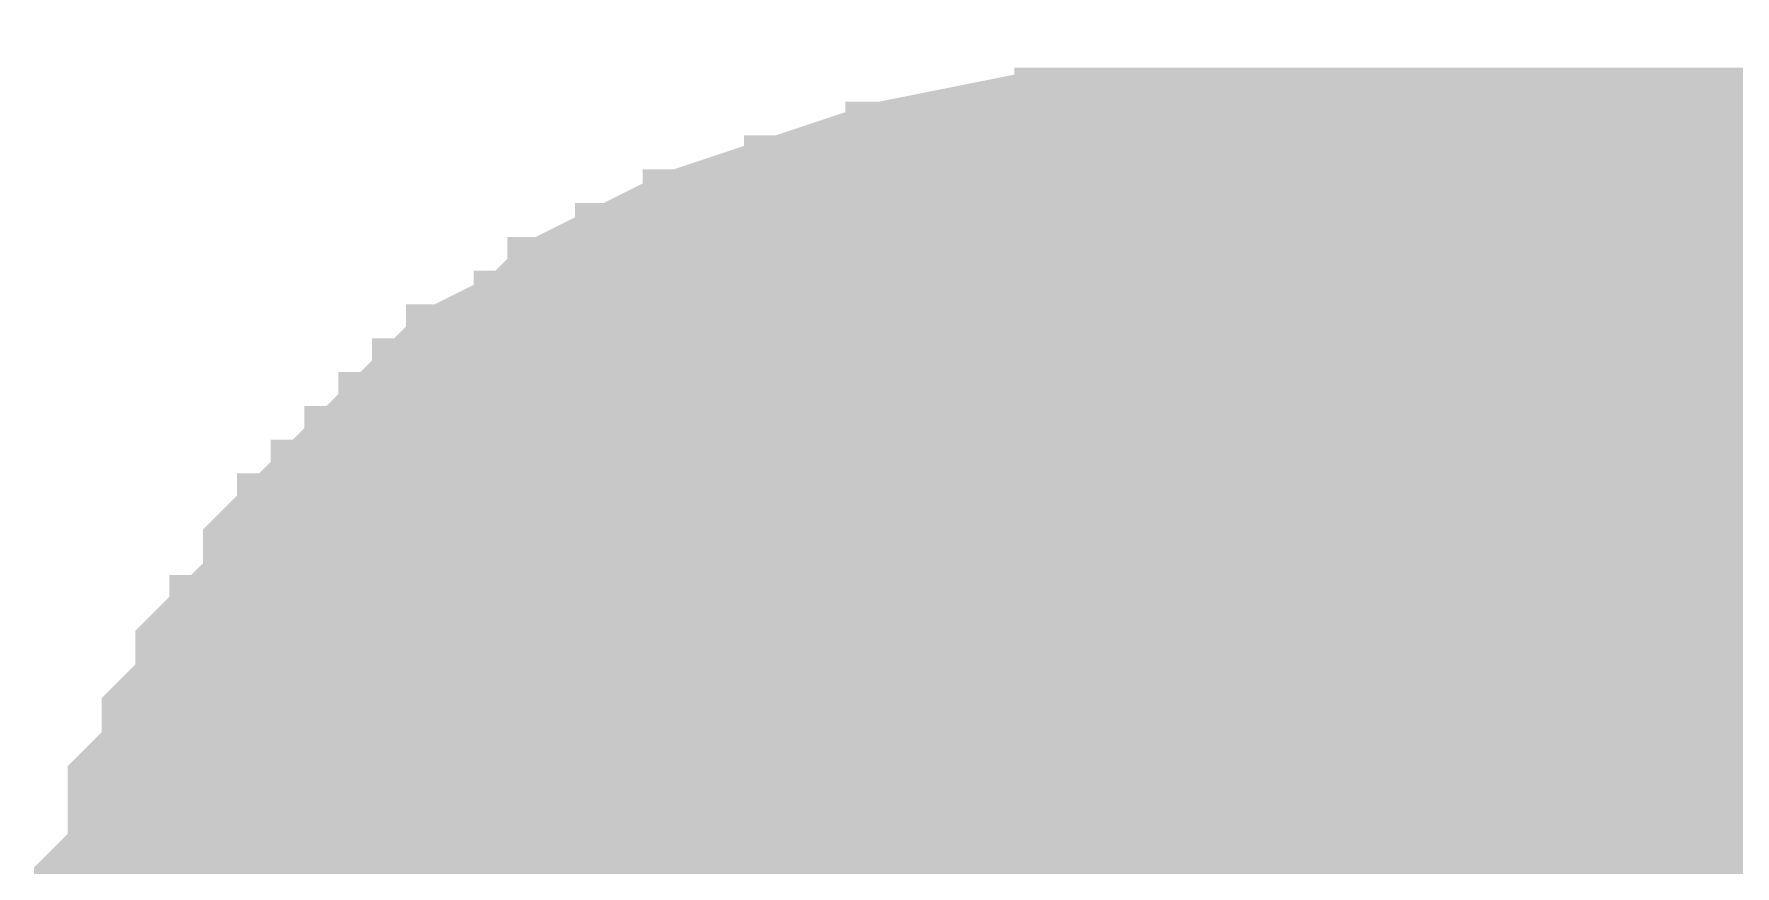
# Model space of a CAD drawing. Extents: x -0.1 to 65.1, y -1.2 to 30.1.
# Drawn here: x 25.765 to 26.34, y 6.02 to 6.301 of the extents above; entities that cross this region are included whole.
import ezdxf

# ---------------------------------------------------------------- set-up
doc = ezdxf.new("R2010")
doc.units = 0
doc.header["$MEASUREMENT"] = 0
doc.layers.get('0').update_dxf_attribs({"linetype": 'CONTINUOUS'})
doc.layers.add('2D_LINE_126', color=7, linetype='CONTINUOUS')

# ---------------------------------------------------------------- blocks, each defined once
blk = doc.blocks.new('SMOOTH_0$0254')
at = {"const_width": 0.0127}
blk.add_lwpolyline([(-0.00635, 0, 1), (0.00635, 0, 1)], format="xyb", close=True, dxfattribs=at)
blk = doc.blocks.new('DRAWING_63')
at = {"layer": '2D_LINE_126', "const_width": 0.0254}
for points in [[(-3.98907, -1.45161), (-4.0005, -1.45161), (-4.01193, -1.45161), (-4.02336, -1.45161), (-4.03479, -1.45161), (-4.04622, -1.45161), (-4.05765, -1.45161), (-4.06908, -1.45161), (-4.08051, -1.45161), (-4.09194, -1.45161), (-4.10337, -1.45161), (-4.1148, -1.45161), (-4.12623, -1.45161), (-4.13766, -1.45161), (-4.14909, -1.45161), (-4.16052, -1.45161), (-4.17195, -1.45161), (-4.18338, -1.45161), (-4.19481, -1.45161), (-4.20624, -1.45161), (-4.21767, -1.45161), (-4.2291, -1.45161), (-4.24053, -1.45161), (-4.24053, -1.46304), (-4.25196, -1.46304), (-4.26339, -1.46304), (-4.27482, -1.46304), (-4.28625, -1.46304), (-4.29768, -1.46304), (-4.29768, -1.47447), (-4.30911, -1.47447), (-4.32054, -1.47447), (-4.33197, -1.47447), (-4.33197, -1.4859), (-4.3434, -1.4859), (-4.35483, -1.4859), (-4.36626, -1.4859), (-4.36626, -1.49733)], [(-3.26898, -1.22301), (-4.24053, -1.22301), (-4.29768, -1.23444), (-4.33197, -1.24587), (-4.36626, -1.2573), (-4.38912, -1.26873), (-4.41198, -1.28016), (-4.42341, -1.29159), (-4.44627, -1.30302), (-4.4577, -1.31445), (-4.46913, -1.32588), (-4.48056, -1.33731), (-4.49199, -1.34874), (-4.50342, -1.36017), (-4.51485, -1.3716), (-4.51485, -1.38303), (-4.52628, -1.39446), (-4.53771, -1.40589), (-4.53771, -1.41732), (-4.53771, -1.42875), (-4.53771, -1.44018), (-4.53771, -1.45161), (-4.53771, -1.46304), (-4.53771, -1.47447), (-4.53771, -1.4859), (-4.53771, -1.49733)], [(-4.0005, -1.49733), (-4.0005, -1.4859), (-4.0005, -1.47447), (-4.0005, -1.46304), (-4.0005, -1.45161), (-4.0005, -1.44018), (-4.0005, -1.42875), (-4.0005, -1.41732), (-4.0005, -1.40589), (-4.0005, -1.39446), (-4.0005, -1.38303), (-4.0005, -1.3716), (-4.0005, -1.36017), (-4.0005, -1.34874), (-4.0005, -1.33731), (-4.0005, -1.32588), (-4.0005, -1.31445), (-4.0005, -1.30302), (-4.0005, -1.29159), (-4.0005, -1.28016), (-4.0005, -1.26873), (-4.0005, -1.2573), (-4.0005, -1.24587), (-4.0005, -1.23444), (-4.0005, -1.22301), (-4.0005, -1.21158)], [(-4.01193, -1.49733), (-4.01193, -1.4859), (-4.01193, -1.47447), (-4.01193, -1.46304), (-4.01193, -1.45161), (-4.01193, -1.44018), (-4.01193, -1.42875), (-4.01193, -1.41732), (-4.01193, -1.40589), (-4.01193, -1.39446), (-4.01193, -1.38303), (-4.01193, -1.3716), (-4.01193, -1.36017), (-4.01193, -1.34874), (-4.01193, -1.33731), (-4.01193, -1.32588), (-4.01193, -1.31445), (-4.01193, -1.30302), (-4.01193, -1.29159), (-4.01193, -1.28016), (-4.01193, -1.26873), (-4.01193, -1.2573), (-4.01193, -1.24587), (-4.01193, -1.23444), (-4.01193, -1.22301), (-4.01193, -1.21158)], [(-4.02336, -1.49733), (-4.02336, -1.4859), (-4.02336, -1.47447), (-4.02336, -1.46304), (-4.02336, -1.45161), (-4.02336, -1.44018), (-4.02336, -1.42875), (-4.02336, -1.41732), (-4.02336, -1.40589), (-4.02336, -1.39446), (-4.02336, -1.38303), (-4.02336, -1.3716), (-4.02336, -1.36017), (-4.02336, -1.34874), (-4.02336, -1.33731), (-4.02336, -1.32588), (-4.02336, -1.31445), (-4.02336, -1.30302), (-4.02336, -1.29159), (-4.02336, -1.28016), (-4.02336, -1.26873), (-4.02336, -1.2573), (-4.02336, -1.24587), (-4.02336, -1.23444), (-4.02336, -1.22301), (-4.02336, -1.21158)], [(-4.2291, -1.49733), (-4.2291, -1.4859), (-4.2291, -1.47447), (-4.2291, -1.46304), (-4.2291, -1.45161), (-4.2291, -1.44018), (-4.2291, -1.42875), (-4.2291, -1.41732), (-4.2291, -1.40589), (-4.2291, -1.39446), (-4.2291, -1.38303), (-4.2291, -1.3716), (-4.2291, -1.36017), (-4.2291, -1.34874), (-4.2291, -1.33731), (-4.2291, -1.32588), (-4.2291, -1.31445), (-4.2291, -1.30302), (-4.2291, -1.29159), (-4.2291, -1.28016), (-4.2291, -1.26873), (-4.2291, -1.2573), (-4.2291, -1.24587), (-4.2291, -1.23444), (-4.2291, -1.22301), (-4.2291, -1.21158)], [(-4.21767, -1.49733), (-4.21767, -1.4859), (-4.21767, -1.47447), (-4.21767, -1.46304), (-4.21767, -1.45161), (-4.21767, -1.44018), (-4.21767, -1.42875), (-4.21767, -1.41732), (-4.21767, -1.40589), (-4.21767, -1.39446), (-4.21767, -1.38303), (-4.21767, -1.3716), (-4.21767, -1.36017), (-4.21767, -1.34874), (-4.21767, -1.33731), (-4.21767, -1.32588), (-4.21767, -1.31445), (-4.21767, -1.30302), (-4.21767, -1.29159), (-4.21767, -1.28016), (-4.21767, -1.26873), (-4.21767, -1.2573), (-4.21767, -1.24587), (-4.21767, -1.23444), (-4.21767, -1.22301), (-4.21767, -1.21158)], [(-4.20624, -1.49733), (-4.20624, -1.4859), (-4.20624, -1.47447), (-4.20624, -1.46304), (-4.20624, -1.45161), (-4.20624, -1.44018), (-4.20624, -1.42875), (-4.20624, -1.41732), (-4.20624, -1.40589), (-4.20624, -1.39446), (-4.20624, -1.38303), (-4.20624, -1.3716), (-4.20624, -1.36017), (-4.20624, -1.34874), (-4.20624, -1.33731), (-4.20624, -1.32588), (-4.20624, -1.31445), (-4.20624, -1.30302), (-4.20624, -1.29159), (-4.20624, -1.28016), (-4.20624, -1.26873), (-4.20624, -1.2573), (-4.20624, -1.24587), (-4.20624, -1.23444), (-4.20624, -1.22301), (-4.20624, -1.21158)], [(-4.19481, -1.49733), (-4.19481, -1.4859), (-4.19481, -1.47447), (-4.19481, -1.46304), (-4.19481, -1.45161), (-4.19481, -1.44018), (-4.19481, -1.42875), (-4.19481, -1.41732), (-4.19481, -1.40589), (-4.19481, -1.39446), (-4.19481, -1.38303), (-4.19481, -1.3716), (-4.19481, -1.36017), (-4.19481, -1.34874), (-4.19481, -1.33731), (-4.19481, -1.32588), (-4.19481, -1.31445), (-4.19481, -1.30302), (-4.19481, -1.29159), (-4.19481, -1.28016), (-4.19481, -1.26873), (-4.19481, -1.2573), (-4.19481, -1.24587), (-4.19481, -1.23444), (-4.19481, -1.22301), (-4.19481, -1.21158)], [(-4.18338, -1.49733), (-4.18338, -1.4859), (-4.18338, -1.47447), (-4.18338, -1.46304), (-4.18338, -1.45161), (-4.18338, -1.44018), (-4.18338, -1.42875), (-4.18338, -1.41732), (-4.18338, -1.40589), (-4.18338, -1.39446), (-4.18338, -1.38303), (-4.18338, -1.3716), (-4.18338, -1.36017), (-4.18338, -1.34874), (-4.18338, -1.33731), (-4.18338, -1.32588), (-4.18338, -1.31445), (-4.18338, -1.30302), (-4.18338, -1.29159), (-4.18338, -1.28016), (-4.18338, -1.26873), (-4.18338, -1.2573), (-4.18338, -1.24587), (-4.18338, -1.23444), (-4.18338, -1.22301), (-4.18338, -1.21158)], [(-4.17195, -1.49733), (-4.17195, -1.4859), (-4.17195, -1.47447), (-4.17195, -1.46304), (-4.17195, -1.45161), (-4.17195, -1.44018), (-4.17195, -1.42875), (-4.17195, -1.41732), (-4.17195, -1.40589), (-4.17195, -1.39446), (-4.17195, -1.38303), (-4.17195, -1.3716), (-4.17195, -1.36017), (-4.17195, -1.34874), (-4.17195, -1.33731), (-4.17195, -1.32588), (-4.17195, -1.31445), (-4.17195, -1.30302), (-4.17195, -1.29159), (-4.17195, -1.28016), (-4.17195, -1.26873), (-4.17195, -1.2573), (-4.17195, -1.24587), (-4.17195, -1.23444), (-4.17195, -1.22301), (-4.17195, -1.21158)], [(-4.16052, -1.49733), (-4.16052, -1.4859), (-4.16052, -1.47447), (-4.16052, -1.46304), (-4.16052, -1.45161), (-4.16052, -1.44018), (-4.16052, -1.42875), (-4.16052, -1.41732), (-4.16052, -1.40589), (-4.16052, -1.39446), (-4.16052, -1.38303), (-4.16052, -1.3716), (-4.16052, -1.36017), (-4.16052, -1.34874), (-4.16052, -1.33731), (-4.16052, -1.32588), (-4.16052, -1.31445), (-4.16052, -1.30302), (-4.16052, -1.29159), (-4.16052, -1.28016), (-4.16052, -1.26873), (-4.16052, -1.2573), (-4.16052, -1.24587), (-4.16052, -1.23444), (-4.16052, -1.22301), (-4.16052, -1.21158)], [(-4.14909, -1.49733), (-4.14909, -1.4859), (-4.14909, -1.47447), (-4.14909, -1.46304), (-4.14909, -1.45161), (-4.14909, -1.44018), (-4.14909, -1.42875), (-4.14909, -1.41732), (-4.14909, -1.40589), (-4.14909, -1.39446), (-4.14909, -1.38303), (-4.14909, -1.3716), (-4.14909, -1.36017), (-4.14909, -1.34874), (-4.14909, -1.33731), (-4.14909, -1.32588), (-4.14909, -1.31445), (-4.14909, -1.30302), (-4.14909, -1.29159), (-4.14909, -1.28016), (-4.14909, -1.26873), (-4.14909, -1.2573), (-4.14909, -1.24587), (-4.14909, -1.23444), (-4.14909, -1.22301), (-4.14909, -1.21158)], [(-4.13766, -1.49733), (-4.13766, -1.4859), (-4.13766, -1.47447), (-4.13766, -1.46304), (-4.13766, -1.45161), (-4.13766, -1.44018), (-4.13766, -1.42875), (-4.13766, -1.41732), (-4.13766, -1.40589), (-4.13766, -1.39446), (-4.13766, -1.38303), (-4.13766, -1.3716), (-4.13766, -1.36017), (-4.13766, -1.34874), (-4.13766, -1.33731), (-4.13766, -1.32588), (-4.13766, -1.31445), (-4.13766, -1.30302), (-4.13766, -1.29159), (-4.13766, -1.28016), (-4.13766, -1.26873), (-4.13766, -1.2573), (-4.13766, -1.24587), (-4.13766, -1.23444), (-4.13766, -1.22301), (-4.13766, -1.21158)], [(-4.12623, -1.49733), (-4.12623, -1.4859), (-4.12623, -1.47447), (-4.12623, -1.46304), (-4.12623, -1.45161), (-4.12623, -1.44018), (-4.12623, -1.42875), (-4.12623, -1.41732), (-4.12623, -1.40589), (-4.12623, -1.39446), (-4.12623, -1.38303), (-4.12623, -1.3716), (-4.12623, -1.36017), (-4.12623, -1.34874), (-4.12623, -1.33731), (-4.12623, -1.32588), (-4.12623, -1.31445), (-4.12623, -1.30302), (-4.12623, -1.29159), (-4.12623, -1.28016), (-4.12623, -1.26873), (-4.12623, -1.2573), (-4.12623, -1.24587), (-4.12623, -1.23444), (-4.12623, -1.22301), (-4.12623, -1.21158)], [(-4.1148, -1.49733), (-4.1148, -1.4859), (-4.1148, -1.47447), (-4.1148, -1.46304), (-4.1148, -1.45161), (-4.1148, -1.44018), (-4.1148, -1.42875), (-4.1148, -1.41732), (-4.1148, -1.40589), (-4.1148, -1.39446), (-4.1148, -1.38303), (-4.1148, -1.3716), (-4.1148, -1.36017), (-4.1148, -1.34874), (-4.1148, -1.33731), (-4.1148, -1.32588), (-4.1148, -1.31445), (-4.1148, -1.30302), (-4.1148, -1.29159), (-4.1148, -1.28016), (-4.1148, -1.26873), (-4.1148, -1.2573), (-4.1148, -1.24587), (-4.1148, -1.23444), (-4.1148, -1.22301), (-4.1148, -1.21158)], [(-4.10337, -1.49733), (-4.10337, -1.4859), (-4.10337, -1.47447), (-4.10337, -1.46304), (-4.10337, -1.45161), (-4.10337, -1.44018), (-4.10337, -1.42875), (-4.10337, -1.41732), (-4.10337, -1.40589), (-4.10337, -1.39446), (-4.10337, -1.38303), (-4.10337, -1.3716), (-4.10337, -1.36017), (-4.10337, -1.34874), (-4.10337, -1.33731), (-4.10337, -1.32588), (-4.10337, -1.31445), (-4.10337, -1.30302), (-4.10337, -1.29159), (-4.10337, -1.28016), (-4.10337, -1.26873), (-4.10337, -1.2573), (-4.10337, -1.24587), (-4.10337, -1.23444), (-4.10337, -1.22301), (-4.10337, -1.21158)], [(-4.09194, -1.49733), (-4.09194, -1.4859), (-4.09194, -1.47447), (-4.09194, -1.46304), (-4.09194, -1.45161), (-4.09194, -1.44018), (-4.09194, -1.42875), (-4.09194, -1.41732), (-4.09194, -1.40589), (-4.09194, -1.39446), (-4.09194, -1.38303), (-4.09194, -1.3716), (-4.09194, -1.36017), (-4.09194, -1.34874), (-4.09194, -1.33731), (-4.09194, -1.32588), (-4.09194, -1.31445), (-4.09194, -1.30302), (-4.09194, -1.29159), (-4.09194, -1.28016), (-4.09194, -1.26873), (-4.09194, -1.2573), (-4.09194, -1.24587), (-4.09194, -1.23444), (-4.09194, -1.22301), (-4.09194, -1.21158)], [(-4.08051, -1.49733), (-4.08051, -1.4859), (-4.08051, -1.47447), (-4.08051, -1.46304), (-4.08051, -1.45161), (-4.08051, -1.44018), (-4.08051, -1.42875), (-4.08051, -1.41732), (-4.08051, -1.40589), (-4.08051, -1.39446), (-4.08051, -1.38303), (-4.08051, -1.3716), (-4.08051, -1.36017), (-4.08051, -1.34874), (-4.08051, -1.33731), (-4.08051, -1.32588), (-4.08051, -1.31445), (-4.08051, -1.30302), (-4.08051, -1.29159), (-4.08051, -1.28016), (-4.08051, -1.26873), (-4.08051, -1.2573), (-4.08051, -1.24587), (-4.08051, -1.23444), (-4.08051, -1.22301), (-4.08051, -1.21158)], [(-4.06908, -1.49733), (-4.06908, -1.4859), (-4.06908, -1.47447), (-4.06908, -1.46304), (-4.06908, -1.45161), (-4.06908, -1.44018), (-4.06908, -1.42875), (-4.06908, -1.41732), (-4.06908, -1.40589), (-4.06908, -1.39446), (-4.06908, -1.38303), (-4.06908, -1.3716), (-4.06908, -1.36017), (-4.06908, -1.34874), (-4.06908, -1.33731), (-4.06908, -1.32588), (-4.06908, -1.31445), (-4.06908, -1.30302), (-4.06908, -1.29159), (-4.06908, -1.28016), (-4.06908, -1.26873), (-4.06908, -1.2573), (-4.06908, -1.24587), (-4.06908, -1.23444), (-4.06908, -1.22301), (-4.06908, -1.21158)], [(-4.05765, -1.49733), (-4.05765, -1.4859), (-4.05765, -1.47447), (-4.05765, -1.46304), (-4.05765, -1.45161), (-4.05765, -1.44018), (-4.05765, -1.42875), (-4.05765, -1.41732), (-4.05765, -1.40589), (-4.05765, -1.39446), (-4.05765, -1.38303), (-4.05765, -1.3716), (-4.05765, -1.36017), (-4.05765, -1.34874), (-4.05765, -1.33731), (-4.05765, -1.32588), (-4.05765, -1.31445), (-4.05765, -1.30302), (-4.05765, -1.29159), (-4.05765, -1.28016), (-4.05765, -1.26873), (-4.05765, -1.2573), (-4.05765, -1.24587), (-4.05765, -1.23444), (-4.05765, -1.22301), (-4.05765, -1.21158)], [(-4.04622, -1.49733), (-4.04622, -1.4859), (-4.04622, -1.47447), (-4.04622, -1.46304), (-4.04622, -1.45161), (-4.04622, -1.44018), (-4.04622, -1.42875), (-4.04622, -1.41732), (-4.04622, -1.40589), (-4.04622, -1.39446), (-4.04622, -1.38303), (-4.04622, -1.3716), (-4.04622, -1.36017), (-4.04622, -1.34874), (-4.04622, -1.33731), (-4.04622, -1.32588), (-4.04622, -1.31445), (-4.04622, -1.30302), (-4.04622, -1.29159), (-4.04622, -1.28016), (-4.04622, -1.26873), (-4.04622, -1.2573), (-4.04622, -1.24587), (-4.04622, -1.23444), (-4.04622, -1.22301), (-4.04622, -1.21158)], [(-4.03479, -1.49733), (-4.03479, -1.4859), (-4.03479, -1.47447), (-4.03479, -1.46304), (-4.03479, -1.45161), (-4.03479, -1.44018), (-4.03479, -1.42875), (-4.03479, -1.41732), (-4.03479, -1.40589), (-4.03479, -1.39446), (-4.03479, -1.38303), (-4.03479, -1.3716), (-4.03479, -1.36017), (-4.03479, -1.34874), (-4.03479, -1.33731), (-4.03479, -1.32588), (-4.03479, -1.31445), (-4.03479, -1.30302), (-4.03479, -1.29159), (-4.03479, -1.28016), (-4.03479, -1.26873), (-4.03479, -1.2573), (-4.03479, -1.24587), (-4.03479, -1.23444), (-4.03479, -1.22301), (-4.03479, -1.21158)], [(-3.98907, -1.23444), (-4.0005, -1.23444), (-4.01193, -1.23444), (-4.02336, -1.23444), (-4.03479, -1.23444), (-4.04622, -1.23444), (-4.05765, -1.23444), (-4.06908, -1.23444), (-4.08051, -1.23444), (-4.09194, -1.23444), (-4.10337, -1.23444), (-4.1148, -1.23444), (-4.12623, -1.23444), (-4.13766, -1.23444), (-4.14909, -1.23444), (-4.16052, -1.23444), (-4.17195, -1.23444), (-4.18338, -1.23444), (-4.19481, -1.23444), (-4.20624, -1.23444), (-4.21767, -1.23444), (-4.2291, -1.23444), (-4.24053, -1.23444), (-4.24053, -1.24587), (-4.25196, -1.24587), (-4.26339, -1.24587), (-4.27482, -1.24587), (-4.28625, -1.24587), (-4.29768, -1.24587), (-4.29768, -1.2573), (-4.30911, -1.2573), (-4.32054, -1.2573), (-4.33197, -1.2573), (-4.33197, -1.26873), (-4.3434, -1.26873), (-4.35483, -1.26873), (-4.36626, -1.26873), (-4.36626, -1.28016), (-4.37769, -1.28016), (-4.38912, -1.28016), (-4.38912, -1.29159), (-4.40055, -1.29159), (-4.41198, -1.29159), (-4.41198, -1.30302), (-4.42341, -1.30302), (-4.42341, -1.31445), (-4.43484, -1.31445), (-4.44627, -1.31445), (-4.44627, -1.32588), (-4.4577, -1.32588), (-4.4577, -1.33731), (-4.46913, -1.33731), (-4.46913, -1.34874), (-4.48056, -1.34874), (-4.48056, -1.36017), (-4.49199, -1.36017), (-4.49199, -1.3716), (-4.49199, -1.38303), (-4.50342, -1.38303), (-4.50342, -1.39446), (-4.51485, -1.39446), (-4.51485, -1.40589), (-4.51485, -1.41732), (-4.51485, -1.42875), (-4.51485, -1.44018), (-4.51485, -1.45161), (-4.51485, -1.46304), (-4.51485, -1.47447), (-4.51485, -1.4859), (-4.51485, -1.49733)], [(-4.52628, -1.49733), (-4.52628, -1.4859), (-4.52628, -1.47447), (-4.52628, -1.46304), (-4.52628, -1.45161), (-4.52628, -1.44018), (-4.52628, -1.42875), (-4.52628, -1.41732), (-4.52628, -1.40589), (-4.52628, -1.39446), (-4.51485, -1.39446), (-4.51485, -1.38303), (-4.50342, -1.38303), (-4.50342, -1.3716), (-4.50342, -1.36017), (-4.49199, -1.36017), (-4.49199, -1.34874), (-4.48056, -1.34874), (-4.48056, -1.33731), (-4.46913, -1.33731), (-4.46913, -1.32588), (-4.4577, -1.32588), (-4.4577, -1.31445), (-4.44627, -1.31445), (-4.44627, -1.30302), (-4.43484, -1.30302), (-4.42341, -1.30302), (-4.42341, -1.29159), (-4.41198, -1.29159), (-4.41198, -1.28016), (-4.40055, -1.28016), (-4.38912, -1.28016), (-4.38912, -1.26873), (-4.37769, -1.26873), (-4.36626, -1.26873), (-4.36626, -1.2573), (-4.35483, -1.2573), (-4.3434, -1.2573), (-4.33197, -1.2573), (-4.33197, -1.24587), (-4.32054, -1.24587), (-4.30911, -1.24587), (-4.29768, -1.24587), (-4.29768, -1.23444), (-4.28625, -1.23444), (-4.27482, -1.23444), (-4.26339, -1.23444), (-4.25196, -1.23444), (-4.24053, -1.23444), (-4.24053, -1.22301), (-4.2291, -1.22301), (-4.21767, -1.22301), (-4.20624, -1.22301), (-4.19481, -1.22301), (-4.18338, -1.22301), (-4.17195, -1.22301), (-4.16052, -1.22301), (-4.14909, -1.22301), (-4.13766, -1.22301), (-4.12623, -1.22301), (-4.1148, -1.22301), (-4.10337, -1.22301), (-4.09194, -1.22301), (-4.08051, -1.22301), (-4.06908, -1.22301), (-4.05765, -1.22301), (-4.04622, -1.22301), (-4.03479, -1.22301), (-4.02336, -1.22301), (-4.01193, -1.22301), (-4.0005, -1.22301), (-3.98907, -1.22301)], [(-4.28625, -1.49733), (-4.28625, -1.4859), (-4.28625, -1.47447), (-4.28625, -1.46304), (-4.28625, -1.45161), (-4.28625, -1.44018), (-4.28625, -1.42875), (-4.28625, -1.41732), (-4.28625, -1.40589), (-4.28625, -1.39446), (-4.28625, -1.38303), (-4.28625, -1.3716), (-4.28625, -1.36017), (-4.28625, -1.34874), (-4.28625, -1.33731), (-4.28625, -1.32588), (-4.28625, -1.31445), (-4.28625, -1.30302), (-4.28625, -1.29159), (-4.28625, -1.28016), (-4.28625, -1.26873), (-4.28625, -1.2573), (-4.28625, -1.24587), (-4.28625, -1.23444), (-4.28625, -1.22301)], [(-4.27482, -1.49733), (-4.27482, -1.4859), (-4.27482, -1.47447), (-4.27482, -1.46304), (-4.27482, -1.45161), (-4.27482, -1.44018), (-4.27482, -1.42875), (-4.27482, -1.41732), (-4.27482, -1.40589), (-4.27482, -1.39446), (-4.27482, -1.38303), (-4.27482, -1.3716), (-4.27482, -1.36017), (-4.27482, -1.34874), (-4.27482, -1.33731), (-4.27482, -1.32588), (-4.27482, -1.31445), (-4.27482, -1.30302), (-4.27482, -1.29159), (-4.27482, -1.28016), (-4.27482, -1.26873), (-4.27482, -1.2573), (-4.27482, -1.24587), (-4.27482, -1.23444), (-4.27482, -1.22301)], [(-4.26339, -1.49733), (-4.26339, -1.4859), (-4.26339, -1.47447), (-4.26339, -1.46304), (-4.26339, -1.45161), (-4.26339, -1.44018), (-4.26339, -1.42875), (-4.26339, -1.41732), (-4.26339, -1.40589), (-4.26339, -1.39446), (-4.26339, -1.38303), (-4.26339, -1.3716), (-4.26339, -1.36017), (-4.26339, -1.34874), (-4.26339, -1.33731), (-4.26339, -1.32588), (-4.26339, -1.31445), (-4.26339, -1.30302), (-4.26339, -1.29159), (-4.26339, -1.28016), (-4.26339, -1.26873), (-4.26339, -1.2573), (-4.26339, -1.24587), (-4.26339, -1.23444), (-4.26339, -1.22301)], [(-4.25196, -1.49733), (-4.25196, -1.4859), (-4.25196, -1.47447), (-4.25196, -1.46304), (-4.25196, -1.45161), (-4.25196, -1.44018), (-4.25196, -1.42875), (-4.25196, -1.41732), (-4.25196, -1.40589), (-4.25196, -1.39446), (-4.25196, -1.38303), (-4.25196, -1.3716), (-4.25196, -1.36017), (-4.25196, -1.34874), (-4.25196, -1.33731), (-4.25196, -1.32588), (-4.25196, -1.31445), (-4.25196, -1.30302), (-4.25196, -1.29159), (-4.25196, -1.28016), (-4.25196, -1.26873), (-4.25196, -1.2573), (-4.25196, -1.24587), (-4.25196, -1.23444), (-4.25196, -1.22301)], [(-4.32054, -1.49733), (-4.32054, -1.4859), (-4.32054, -1.47447), (-4.32054, -1.46304), (-4.32054, -1.45161), (-4.32054, -1.44018), (-4.32054, -1.42875), (-4.32054, -1.41732), (-4.32054, -1.40589), (-4.32054, -1.39446), (-4.32054, -1.38303), (-4.32054, -1.3716), (-4.32054, -1.36017), (-4.32054, -1.34874), (-4.32054, -1.33731), (-4.32054, -1.32588), (-4.32054, -1.31445), (-4.32054, -1.30302), (-4.32054, -1.29159), (-4.32054, -1.28016), (-4.32054, -1.26873), (-4.32054, -1.2573), (-4.32054, -1.24587), (-4.32054, -1.23444)], [(-4.30911, -1.49733), (-4.30911, -1.4859), (-4.30911, -1.47447), (-4.30911, -1.46304), (-4.30911, -1.45161), (-4.30911, -1.44018), (-4.30911, -1.42875), (-4.30911, -1.41732), (-4.30911, -1.40589), (-4.30911, -1.39446), (-4.30911, -1.38303), (-4.30911, -1.3716), (-4.30911, -1.36017), (-4.30911, -1.34874), (-4.30911, -1.33731), (-4.30911, -1.32588), (-4.30911, -1.31445), (-4.30911, -1.30302), (-4.30911, -1.29159), (-4.30911, -1.28016), (-4.30911, -1.26873), (-4.30911, -1.2573), (-4.30911, -1.24587), (-4.30911, -1.23444)], [(-4.50342, -1.49733), (-4.50342, -1.4859), (-4.50342, -1.47447), (-4.50342, -1.46304), (-4.50342, -1.45161), (-4.50342, -1.44018), (-4.50342, -1.42875), (-4.50342, -1.41732), (-4.50342, -1.40589), (-4.50342, -1.39446), (-4.49199, -1.39446), (-4.49199, -1.38303), (-4.48056, -1.38303), (-4.48056, -1.3716), (-4.48056, -1.36017), (-4.46913, -1.36017), (-4.46913, -1.34874), (-4.4577, -1.34874), (-4.4577, -1.33731), (-4.44627, -1.33731), (-4.44627, -1.32588), (-4.43484, -1.32588), (-4.42341, -1.32588), (-4.42341, -1.31445), (-4.41198, -1.31445), (-4.41198, -1.30302), (-4.40055, -1.30302), (-4.38912, -1.30302), (-4.38912, -1.29159), (-4.37769, -1.29159), (-4.36626, -1.29159), (-4.36626, -1.28016), (-4.35483, -1.28016), (-4.3434, -1.28016), (-4.33197, -1.28016), (-4.33197, -1.26873), (-4.32054, -1.26873), (-4.30911, -1.26873), (-4.29768, -1.26873), (-4.29768, -1.2573), (-4.28625, -1.2573), (-4.27482, -1.2573), (-4.26339, -1.2573), (-4.25196, -1.2573), (-4.24053, -1.2573), (-4.24053, -1.24587), (-4.2291, -1.24587), (-4.21767, -1.24587), (-4.20624, -1.24587), (-4.19481, -1.24587), (-4.18338, -1.24587), (-4.17195, -1.24587), (-4.16052, -1.24587), (-4.14909, -1.24587), (-4.13766, -1.24587), (-4.12623, -1.24587), (-4.1148, -1.24587), (-4.10337, -1.24587), (-4.09194, -1.24587), (-4.08051, -1.24587), (-4.06908, -1.24587), (-4.05765, -1.24587), (-4.04622, -1.24587), (-4.03479, -1.24587), (-4.02336, -1.24587), (-4.01193, -1.24587), (-4.0005, -1.24587), (-3.98907, -1.24587)], [(-4.35483, -1.49733), (-4.35483, -1.4859), (-4.35483, -1.47447), (-4.35483, -1.46304), (-4.35483, -1.45161), (-4.35483, -1.44018), (-4.35483, -1.42875), (-4.35483, -1.41732), (-4.35483, -1.40589), (-4.35483, -1.39446), (-4.35483, -1.38303), (-4.35483, -1.3716), (-4.35483, -1.36017), (-4.35483, -1.34874), (-4.35483, -1.33731), (-4.35483, -1.32588), (-4.35483, -1.31445), (-4.35483, -1.30302), (-4.35483, -1.29159), (-4.35483, -1.28016), (-4.35483, -1.26873), (-4.35483, -1.2573), (-4.35483, -1.24587)], [(-4.3434, -1.49733), (-4.3434, -1.4859), (-4.3434, -1.47447), (-4.3434, -1.46304), (-4.3434, -1.45161), (-4.3434, -1.44018), (-4.3434, -1.42875), (-4.3434, -1.41732), (-4.3434, -1.40589), (-4.3434, -1.39446), (-4.3434, -1.38303), (-4.3434, -1.3716), (-4.3434, -1.36017), (-4.3434, -1.34874), (-4.3434, -1.33731), (-4.3434, -1.32588), (-4.3434, -1.31445), (-4.3434, -1.30302), (-4.3434, -1.29159), (-4.3434, -1.28016), (-4.3434, -1.26873), (-4.3434, -1.2573), (-4.3434, -1.24587)], [(-4.49199, -1.49733), (-4.49199, -1.4859), (-4.49199, -1.47447), (-4.49199, -1.46304), (-4.49199, -1.45161), (-4.49199, -1.44018), (-4.49199, -1.42875), (-4.49199, -1.41732), (-4.49199, -1.40589), (-4.49199, -1.39446), (-4.48056, -1.39446), (-4.48056, -1.38303), (-4.46913, -1.38303), (-4.46913, -1.3716), (-4.46913, -1.36017), (-4.4577, -1.36017), (-4.4577, -1.34874), (-4.44627, -1.34874), (-4.44627, -1.33731), (-4.43484, -1.33731), (-4.42341, -1.33731), (-4.42341, -1.32588), (-4.41198, -1.32588), (-4.41198, -1.31445), (-4.40055, -1.31445), (-4.38912, -1.31445), (-4.38912, -1.30302), (-4.37769, -1.30302), (-4.36626, -1.30302), (-4.36626, -1.29159), (-4.35483, -1.29159), (-4.3434, -1.29159), (-4.33197, -1.29159), (-4.33197, -1.28016), (-4.32054, -1.28016), (-4.30911, -1.28016), (-4.29768, -1.28016), (-4.29768, -1.26873), (-4.28625, -1.26873), (-4.27482, -1.26873), (-4.26339, -1.26873), (-4.25196, -1.26873), (-4.24053, -1.26873), (-4.24053, -1.2573), (-4.2291, -1.2573), (-4.21767, -1.2573), (-4.20624, -1.2573), (-4.19481, -1.2573), (-4.18338, -1.2573), (-4.17195, -1.2573), (-4.16052, -1.2573), (-4.14909, -1.2573), (-4.13766, -1.2573), (-4.12623, -1.2573), (-4.1148, -1.2573), (-4.10337, -1.2573), (-4.09194, -1.2573), (-4.08051, -1.2573), (-4.06908, -1.2573), (-4.05765, -1.2573), (-4.04622, -1.2573), (-4.03479, -1.2573), (-4.02336, -1.2573), (-4.01193, -1.2573), (-4.0005, -1.2573), (-3.98907, -1.2573)], [(-4.37769, -1.49733), (-4.37769, -1.4859), (-4.37769, -1.47447), (-4.37769, -1.46304), (-4.37769, -1.45161), (-4.37769, -1.44018), (-4.37769, -1.42875), (-4.37769, -1.41732), (-4.37769, -1.40589), (-4.37769, -1.39446), (-4.37769, -1.38303), (-4.37769, -1.3716), (-4.37769, -1.36017), (-4.37769, -1.34874), (-4.37769, -1.33731), (-4.37769, -1.32588), (-4.37769, -1.31445), (-4.37769, -1.30302), (-4.37769, -1.29159), (-4.37769, -1.28016), (-4.37769, -1.26873), (-4.37769, -1.2573)], [(-4.48056, -1.49733), (-4.48056, -1.4859), (-4.48056, -1.47447), (-4.48056, -1.46304), (-4.48056, -1.45161), (-4.48056, -1.44018), (-4.48056, -1.42875), (-4.48056, -1.41732), (-4.48056, -1.40589), (-4.48056, -1.39446), (-4.46913, -1.39446), (-4.46913, -1.38303), (-4.4577, -1.38303), (-4.4577, -1.3716), (-4.4577, -1.36017), (-4.44627, -1.36017), (-4.44627, -1.34874), (-4.43484, -1.34874), (-4.42341, -1.34874), (-4.42341, -1.33731), (-4.41198, -1.33731), (-4.41198, -1.32588), (-4.40055, -1.32588), (-4.38912, -1.32588), (-4.38912, -1.31445), (-4.37769, -1.31445), (-4.36626, -1.31445), (-4.36626, -1.30302), (-4.35483, -1.30302), (-4.3434, -1.30302), (-4.33197, -1.30302), (-4.33197, -1.29159), (-4.32054, -1.29159), (-4.30911, -1.29159), (-4.29768, -1.29159), (-4.29768, -1.28016), (-4.28625, -1.28016), (-4.27482, -1.28016), (-4.26339, -1.28016), (-4.25196, -1.28016), (-4.24053, -1.28016), (-4.24053, -1.26873), (-4.2291, -1.26873), (-4.21767, -1.26873), (-4.20624, -1.26873), (-4.19481, -1.26873), (-4.18338, -1.26873), (-4.17195, -1.26873), (-4.16052, -1.26873), (-4.14909, -1.26873), (-4.13766, -1.26873), (-4.12623, -1.26873), (-4.1148, -1.26873), (-4.10337, -1.26873), (-4.09194, -1.26873), (-4.08051, -1.26873), (-4.06908, -1.26873), (-4.05765, -1.26873), (-4.04622, -1.26873), (-4.03479, -1.26873), (-4.02336, -1.26873), (-4.01193, -1.26873), (-4.0005, -1.26873), (-3.98907, -1.26873)], [(-4.40055, -1.49733), (-4.40055, -1.4859), (-4.40055, -1.47447), (-4.40055, -1.46304), (-4.40055, -1.45161), (-4.40055, -1.44018), (-4.40055, -1.42875), (-4.40055, -1.41732), (-4.40055, -1.40589), (-4.40055, -1.39446), (-4.40055, -1.38303), (-4.40055, -1.3716), (-4.40055, -1.36017), (-4.40055, -1.34874), (-4.40055, -1.33731), (-4.40055, -1.32588), (-4.40055, -1.31445), (-4.40055, -1.30302), (-4.40055, -1.29159), (-4.40055, -1.28016), (-4.40055, -1.26873)], [(-4.51485, -1.3716), (-4.50342, -1.3716), (-4.49199, -1.3716), (-4.48056, -1.3716), (-4.46913, -1.3716), (-4.4577, -1.3716), (-4.44627, -1.3716), (-4.44627, -1.36017), (-4.43484, -1.36017), (-4.42341, -1.36017), (-4.42341, -1.34874), (-4.41198, -1.34874), (-4.41198, -1.33731), (-4.40055, -1.33731), (-4.38912, -1.33731), (-4.38912, -1.32588), (-4.37769, -1.32588), (-4.36626, -1.32588), (-4.36626, -1.31445), (-4.35483, -1.31445), (-4.3434, -1.31445), (-4.33197, -1.31445), (-4.33197, -1.30302), (-4.32054, -1.30302), (-4.30911, -1.30302), (-4.29768, -1.30302), (-4.29768, -1.29159), (-4.28625, -1.29159), (-4.27482, -1.29159), (-4.26339, -1.29159), (-4.25196, -1.29159), (-4.24053, -1.29159), (-4.24053, -1.28016), (-4.2291, -1.28016), (-4.21767, -1.28016), (-4.20624, -1.28016), (-4.19481, -1.28016), (-4.18338, -1.28016), (-4.17195, -1.28016), (-4.16052, -1.28016), (-4.14909, -1.28016), (-4.13766, -1.28016), (-4.12623, -1.28016), (-4.1148, -1.28016), (-4.10337, -1.28016), (-4.09194, -1.28016), (-4.08051, -1.28016), (-4.06908, -1.28016), (-4.05765, -1.28016), (-4.04622, -1.28016), (-4.03479, -1.28016), (-4.02336, -1.28016), (-4.01193, -1.28016), (-4.0005, -1.28016), (-3.98907, -1.28016)], [(-4.46913, -1.49733), (-4.46913, -1.4859), (-4.46913, -1.47447), (-4.46913, -1.46304), (-4.46913, -1.45161), (-4.46913, -1.44018), (-4.46913, -1.42875), (-4.46913, -1.41732), (-4.46913, -1.40589), (-4.46913, -1.39446), (-4.4577, -1.39446), (-4.4577, -1.38303), (-4.44627, -1.38303), (-4.44627, -1.3716), (-4.43484, -1.3716), (-4.42341, -1.3716), (-4.42341, -1.36017), (-4.41198, -1.36017), (-4.41198, -1.34874), (-4.40055, -1.34874), (-4.38912, -1.34874), (-4.38912, -1.33731), (-4.37769, -1.33731), (-4.36626, -1.33731), (-4.36626, -1.32588), (-4.35483, -1.32588), (-4.3434, -1.32588), (-4.33197, -1.32588), (-4.33197, -1.31445), (-4.32054, -1.31445), (-4.30911, -1.31445), (-4.29768, -1.31445), (-4.29768, -1.30302), (-4.28625, -1.30302), (-4.27482, -1.30302), (-4.26339, -1.30302), (-4.25196, -1.30302), (-4.24053, -1.30302), (-4.24053, -1.29159), (-4.2291, -1.29159), (-4.21767, -1.29159), (-4.20624, -1.29159), (-4.19481, -1.29159), (-4.18338, -1.29159), (-4.17195, -1.29159), (-4.16052, -1.29159), (-4.14909, -1.29159), (-4.13766, -1.29159), (-4.12623, -1.29159), (-4.1148, -1.29159), (-4.10337, -1.29159), (-4.09194, -1.29159), (-4.08051, -1.29159), (-4.06908, -1.29159), (-4.05765, -1.29159), (-4.04622, -1.29159), (-4.03479, -1.29159), (-4.02336, -1.29159), (-4.01193, -1.29159), (-4.0005, -1.29159), (-3.98907, -1.29159)], [(-4.43484, -1.49733), (-4.43484, -1.4859), (-4.43484, -1.47447), (-4.43484, -1.46304), (-4.43484, -1.45161), (-4.43484, -1.44018), (-4.43484, -1.42875), (-4.43484, -1.41732), (-4.43484, -1.40589), (-4.43484, -1.39446), (-4.43484, -1.38303), (-4.43484, -1.3716), (-4.43484, -1.36017), (-4.43484, -1.34874), (-4.43484, -1.33731), (-4.43484, -1.32588), (-4.43484, -1.31445), (-4.43484, -1.30302), (-4.43484, -1.29159)], [(-4.4577, -1.49733), (-4.4577, -1.4859), (-4.4577, -1.47447), (-4.4577, -1.46304), (-4.4577, -1.45161), (-4.4577, -1.44018), (-4.4577, -1.42875), (-4.4577, -1.41732), (-4.4577, -1.40589), (-4.4577, -1.39446), (-4.44627, -1.39446), (-4.44627, -1.38303), (-4.43484, -1.38303), (-4.42341, -1.38303), (-4.42341, -1.3716), (-4.41198, -1.3716), (-4.41198, -1.36017), (-4.40055, -1.36017), (-4.38912, -1.36017), (-4.38912, -1.34874), (-4.37769, -1.34874), (-4.36626, -1.34874), (-4.36626, -1.33731), (-4.35483, -1.33731), (-4.3434, -1.33731), (-4.33197, -1.33731), (-4.33197, -1.32588), (-4.32054, -1.32588), (-4.30911, -1.32588), (-4.29768, -1.32588), (-4.29768, -1.31445), (-4.28625, -1.31445), (-4.27482, -1.31445), (-4.26339, -1.31445), (-4.25196, -1.31445), (-4.24053, -1.31445), (-4.24053, -1.30302), (-4.2291, -1.30302), (-4.21767, -1.30302), (-4.20624, -1.30302), (-4.19481, -1.30302), (-4.18338, -1.30302), (-4.17195, -1.30302), (-4.16052, -1.30302), (-4.14909, -1.30302), (-4.13766, -1.30302), (-4.12623, -1.30302), (-4.1148, -1.30302), (-4.10337, -1.30302), (-4.09194, -1.30302), (-4.08051, -1.30302), (-4.06908, -1.30302), (-4.05765, -1.30302), (-4.04622, -1.30302), (-4.03479, -1.30302), (-4.02336, -1.30302), (-4.01193, -1.30302), (-4.0005, -1.30302), (-3.98907, -1.30302)], [(-4.53771, -1.40589), (-4.52628, -1.40589), (-4.51485, -1.40589), (-4.50342, -1.40589), (-4.49199, -1.40589), (-4.48056, -1.40589), (-4.46913, -1.40589), (-4.4577, -1.40589), (-4.44627, -1.40589), (-4.44627, -1.39446), (-4.43484, -1.39446), (-4.42341, -1.39446), (-4.42341, -1.38303), (-4.41198, -1.38303), (-4.41198, -1.3716), (-4.40055, -1.3716), (-4.38912, -1.3716), (-4.38912, -1.36017), (-4.37769, -1.36017), (-4.36626, -1.36017), (-4.36626, -1.34874), (-4.35483, -1.34874), (-4.3434, -1.34874), (-4.33197, -1.34874), (-4.33197, -1.33731), (-4.32054, -1.33731), (-4.30911, -1.33731), (-4.29768, -1.33731), (-4.29768, -1.32588), (-4.28625, -1.32588), (-4.27482, -1.32588), (-4.26339, -1.32588), (-4.25196, -1.32588), (-4.24053, -1.32588), (-4.24053, -1.31445), (-4.2291, -1.31445), (-4.21767, -1.31445), (-4.20624, -1.31445), (-4.19481, -1.31445), (-4.18338, -1.31445), (-4.17195, -1.31445), (-4.16052, -1.31445), (-4.14909, -1.31445), (-4.13766, -1.31445), (-4.12623, -1.31445), (-4.1148, -1.31445), (-4.10337, -1.31445), (-4.09194, -1.31445), (-4.08051, -1.31445), (-4.06908, -1.31445), (-4.05765, -1.31445), (-4.04622, -1.31445), (-4.03479, -1.31445), (-4.02336, -1.31445), (-4.01193, -1.31445), (-4.0005, -1.31445), (-3.98907, -1.31445)], [(-4.56057, -1.49733), (-4.56057, -1.4859), (-4.56057, -1.47447), (-4.56057, -1.46304), (-4.56057, -1.45161), (-4.54914, -1.44018), (-4.54914, -1.42875), (-4.53771, -1.41732), (-4.52628, -1.41732), (-4.51485, -1.41732), (-4.50342, -1.41732), (-4.49199, -1.41732), (-4.48056, -1.41732), (-4.46913, -1.41732), (-4.4577, -1.41732), (-4.44627, -1.41732), (-4.44627, -1.40589), (-4.43484, -1.40589), (-4.42341, -1.40589), (-4.42341, -1.39446), (-4.41198, -1.39446), (-4.41198, -1.38303), (-4.40055, -1.38303), (-4.38912, -1.38303), (-4.38912, -1.3716), (-4.37769, -1.3716), (-4.36626, -1.3716), (-4.36626, -1.36017), (-4.35483, -1.36017), (-4.3434, -1.36017), (-4.33197, -1.36017), (-4.33197, -1.34874), (-4.32054, -1.34874), (-4.30911, -1.34874), (-4.29768, -1.34874), (-4.29768, -1.33731), (-4.28625, -1.33731), (-4.27482, -1.33731), (-4.26339, -1.33731), (-4.25196, -1.33731), (-4.24053, -1.33731), (-4.24053, -1.32588), (-4.2291, -1.32588), (-4.21767, -1.32588), (-4.20624, -1.32588), (-4.19481, -1.32588), (-4.18338, -1.32588), (-4.17195, -1.32588), (-4.16052, -1.32588), (-4.14909, -1.32588), (-4.13766, -1.32588), (-4.12623, -1.32588), (-4.1148, -1.32588), (-4.10337, -1.32588), (-4.09194, -1.32588), (-4.08051, -1.32588), (-4.06908, -1.32588), (-4.05765, -1.32588), (-4.04622, -1.32588), (-4.03479, -1.32588), (-4.02336, -1.32588), (-4.01193, -1.32588), (-4.0005, -1.32588), (-3.98907, -1.32588)], [(-4.54914, -1.42875), (-4.53771, -1.42875), (-4.52628, -1.42875), (-4.51485, -1.42875), (-4.50342, -1.42875), (-4.49199, -1.42875), (-4.48056, -1.42875), (-4.46913, -1.42875), (-4.4577, -1.42875), (-4.44627, -1.42875), (-4.44627, -1.41732), (-4.43484, -1.41732), (-4.42341, -1.41732), (-4.42341, -1.40589), (-4.41198, -1.40589), (-4.41198, -1.39446), (-4.40055, -1.39446), (-4.38912, -1.39446), (-4.38912, -1.38303), (-4.37769, -1.38303), (-4.36626, -1.38303), (-4.36626, -1.3716), (-4.35483, -1.3716), (-4.3434, -1.3716), (-4.33197, -1.3716), (-4.33197, -1.36017), (-4.32054, -1.36017), (-4.30911, -1.36017), (-4.29768, -1.36017), (-4.29768, -1.34874), (-4.28625, -1.34874), (-4.27482, -1.34874), (-4.26339, -1.34874), (-4.25196, -1.34874), (-4.24053, -1.34874), (-4.24053, -1.33731), (-4.2291, -1.33731), (-4.21767, -1.33731), (-4.20624, -1.33731), (-4.19481, -1.33731), (-4.18338, -1.33731), (-4.17195, -1.33731), (-4.16052, -1.33731), (-4.14909, -1.33731), (-4.13766, -1.33731), (-4.12623, -1.33731), (-4.1148, -1.33731), (-4.10337, -1.33731), (-4.09194, -1.33731), (-4.08051, -1.33731), (-4.06908, -1.33731), (-4.05765, -1.33731), (-4.04622, -1.33731), (-4.03479, -1.33731), (-4.02336, -1.33731), (-4.01193, -1.33731), (-4.0005, -1.33731), (-3.98907, -1.33731)], [(-4.56057, -1.45161), (-4.54914, -1.45161), (-4.54914, -1.44018), (-4.53771, -1.44018), (-4.52628, -1.44018), (-4.51485, -1.44018), (-4.50342, -1.44018), (-4.49199, -1.44018), (-4.48056, -1.44018), (-4.46913, -1.44018), (-4.4577, -1.44018), (-4.44627, -1.44018), (-4.44627, -1.42875), (-4.43484, -1.42875), (-4.42341, -1.42875), (-4.42341, -1.41732), (-4.41198, -1.41732), (-4.41198, -1.40589), (-4.40055, -1.40589), (-4.38912, -1.40589), (-4.38912, -1.39446), (-4.37769, -1.39446), (-4.36626, -1.39446), (-4.36626, -1.38303), (-4.35483, -1.38303), (-4.3434, -1.38303), (-4.33197, -1.38303), (-4.33197, -1.3716), (-4.32054, -1.3716), (-4.30911, -1.3716), (-4.29768, -1.3716), (-4.29768, -1.36017), (-4.28625, -1.36017), (-4.27482, -1.36017), (-4.26339, -1.36017), (-4.25196, -1.36017), (-4.24053, -1.36017), (-4.24053, -1.34874), (-4.2291, -1.34874), (-4.21767, -1.34874), (-4.20624, -1.34874), (-4.19481, -1.34874), (-4.18338, -1.34874), (-4.17195, -1.34874), (-4.16052, -1.34874), (-4.14909, -1.34874), (-4.13766, -1.34874), (-4.12623, -1.34874), (-4.1148, -1.34874), (-4.10337, -1.34874), (-4.09194, -1.34874), (-4.08051, -1.34874), (-4.06908, -1.34874), (-4.05765, -1.34874), (-4.04622, -1.34874), (-4.03479, -1.34874), (-4.02336, -1.34874), (-4.01193, -1.34874), (-4.0005, -1.34874), (-3.98907, -1.34874)], [(-4.56057, -1.46304), (-4.54914, -1.46304), (-4.54914, -1.45161), (-4.53771, -1.45161), (-4.52628, -1.45161), (-4.51485, -1.45161), (-4.50342, -1.45161), (-4.49199, -1.45161), (-4.48056, -1.45161), (-4.46913, -1.45161), (-4.4577, -1.45161), (-4.44627, -1.45161), (-4.44627, -1.44018), (-4.43484, -1.44018), (-4.42341, -1.44018), (-4.42341, -1.42875), (-4.41198, -1.42875), (-4.41198, -1.41732), (-4.40055, -1.41732), (-4.38912, -1.41732), (-4.38912, -1.40589), (-4.37769, -1.40589), (-4.36626, -1.40589), (-4.36626, -1.39446), (-4.35483, -1.39446), (-4.3434, -1.39446), (-4.33197, -1.39446), (-4.33197, -1.38303), (-4.32054, -1.38303), (-4.30911, -1.38303), (-4.29768, -1.38303), (-4.29768, -1.3716), (-4.28625, -1.3716), (-4.27482, -1.3716), (-4.26339, -1.3716), (-4.25196, -1.3716), (-4.24053, -1.3716), (-4.24053, -1.36017), (-4.2291, -1.36017), (-4.21767, -1.36017), (-4.20624, -1.36017), (-4.19481, -1.36017), (-4.18338, -1.36017), (-4.17195, -1.36017), (-4.16052, -1.36017), (-4.14909, -1.36017), (-4.13766, -1.36017), (-4.12623, -1.36017), (-4.1148, -1.36017), (-4.10337, -1.36017), (-4.09194, -1.36017), (-4.08051, -1.36017), (-4.06908, -1.36017), (-4.05765, -1.36017), (-4.04622, -1.36017), (-4.03479, -1.36017), (-4.02336, -1.36017), (-4.01193, -1.36017), (-4.0005, -1.36017), (-3.98907, -1.36017)], [(-4.572, -1.49733), (-4.572, -1.4859), (-4.56057, -1.47447), (-4.54914, -1.47447), (-4.54914, -1.46304), (-4.53771, -1.46304), (-4.52628, -1.46304), (-4.51485, -1.46304), (-4.50342, -1.46304), (-4.49199, -1.46304), (-4.48056, -1.46304), (-4.46913, -1.46304), (-4.4577, -1.46304), (-4.44627, -1.46304), (-4.44627, -1.45161), (-4.43484, -1.45161), (-4.42341, -1.45161), (-4.42341, -1.44018), (-4.41198, -1.44018), (-4.41198, -1.42875), (-4.40055, -1.42875), (-4.38912, -1.42875), (-4.38912, -1.41732), (-4.37769, -1.41732), (-4.36626, -1.41732), (-4.36626, -1.40589), (-4.35483, -1.40589), (-4.3434, -1.40589), (-4.33197, -1.40589), (-4.33197, -1.39446), (-4.32054, -1.39446), (-4.30911, -1.39446), (-4.29768, -1.39446), (-4.29768, -1.38303), (-4.28625, -1.38303), (-4.27482, -1.38303), (-4.26339, -1.38303), (-4.25196, -1.38303), (-4.24053, -1.38303), (-4.24053, -1.3716), (-4.2291, -1.3716), (-4.21767, -1.3716), (-4.20624, -1.3716), (-4.19481, -1.3716), (-4.18338, -1.3716), (-4.17195, -1.3716), (-4.16052, -1.3716), (-4.14909, -1.3716), (-4.13766, -1.3716), (-4.12623, -1.3716), (-4.1148, -1.3716), (-4.10337, -1.3716), (-4.09194, -1.3716), (-4.08051, -1.3716), (-4.06908, -1.3716), (-4.05765, -1.3716), (-4.04622, -1.3716), (-4.03479, -1.3716), (-4.02336, -1.3716), (-4.01193, -1.3716), (-4.0005, -1.3716), (-3.98907, -1.3716)], [(-4.572, -1.4859), (-4.56057, -1.4859), (-4.54914, -1.4859), (-4.54914, -1.47447), (-4.53771, -1.47447), (-4.52628, -1.47447), (-4.51485, -1.47447), (-4.50342, -1.47447), (-4.49199, -1.47447), (-4.48056, -1.47447), (-4.46913, -1.47447), (-4.4577, -1.47447), (-4.44627, -1.47447), (-4.44627, -1.46304), (-4.43484, -1.46304), (-4.42341, -1.46304), (-4.42341, -1.45161), (-4.41198, -1.45161), (-4.41198, -1.44018), (-4.40055, -1.44018), (-4.38912, -1.44018), (-4.38912, -1.42875), (-4.37769, -1.42875), (-4.36626, -1.42875), (-4.36626, -1.41732), (-4.35483, -1.41732), (-4.3434, -1.41732), (-4.33197, -1.41732), (-4.33197, -1.40589), (-4.32054, -1.40589), (-4.30911, -1.40589), (-4.29768, -1.40589), (-4.29768, -1.39446), (-4.28625, -1.39446), (-4.27482, -1.39446), (-4.26339, -1.39446), (-4.25196, -1.39446), (-4.24053, -1.39446), (-4.24053, -1.38303), (-4.2291, -1.38303), (-4.21767, -1.38303), (-4.20624, -1.38303), (-4.19481, -1.38303), (-4.18338, -1.38303), (-4.17195, -1.38303), (-4.16052, -1.38303), (-4.14909, -1.38303), (-4.13766, -1.38303), (-4.12623, -1.38303), (-4.1148, -1.38303), (-4.10337, -1.38303), (-4.09194, -1.38303), (-4.08051, -1.38303), (-4.06908, -1.38303), (-4.05765, -1.38303), (-4.04622, -1.38303), (-4.03479, -1.38303), (-4.02336, -1.38303), (-4.01193, -1.38303), (-4.0005, -1.38303), (-3.98907, -1.38303)], [(-4.54914, -1.49733), (-4.54914, -1.4859), (-4.53771, -1.4859), (-4.52628, -1.4859), (-4.51485, -1.4859), (-4.50342, -1.4859), (-4.49199, -1.4859), (-4.48056, -1.4859), (-4.46913, -1.4859), (-4.4577, -1.4859), (-4.44627, -1.4859), (-4.44627, -1.47447), (-4.43484, -1.47447), (-4.42341, -1.47447), (-4.42341, -1.46304), (-4.41198, -1.46304), (-4.41198, -1.45161), (-4.40055, -1.45161), (-4.38912, -1.45161), (-4.38912, -1.44018), (-4.37769, -1.44018), (-4.36626, -1.44018), (-4.36626, -1.42875), (-4.35483, -1.42875), (-4.3434, -1.42875), (-4.33197, -1.42875), (-4.33197, -1.41732), (-4.32054, -1.41732), (-4.30911, -1.41732), (-4.29768, -1.41732), (-4.29768, -1.40589), (-4.28625, -1.40589), (-4.27482, -1.40589), (-4.26339, -1.40589), (-4.25196, -1.40589), (-4.24053, -1.40589), (-4.24053, -1.39446), (-4.2291, -1.39446), (-4.21767, -1.39446), (-4.20624, -1.39446), (-4.19481, -1.39446), (-4.18338, -1.39446), (-4.17195, -1.39446), (-4.16052, -1.39446), (-4.14909, -1.39446), (-4.13766, -1.39446), (-4.12623, -1.39446), (-4.1148, -1.39446), (-4.10337, -1.39446), (-4.09194, -1.39446), (-4.08051, -1.39446), (-4.06908, -1.39446), (-4.05765, -1.39446), (-4.04622, -1.39446), (-4.03479, -1.39446), (-4.02336, -1.39446), (-4.01193, -1.39446), (-4.0005, -1.39446), (-3.98907, -1.39446)], [(-4.44627, -1.49733), (-4.44627, -1.4859), (-4.43484, -1.4859), (-4.42341, -1.4859), (-4.42341, -1.47447), (-4.41198, -1.47447), (-4.41198, -1.46304), (-4.40055, -1.46304), (-4.38912, -1.46304), (-4.38912, -1.45161), (-4.37769, -1.45161), (-4.36626, -1.45161), (-4.36626, -1.44018), (-4.35483, -1.44018), (-4.3434, -1.44018), (-4.33197, -1.44018), (-4.33197, -1.42875), (-4.32054, -1.42875), (-4.30911, -1.42875), (-4.29768, -1.42875), (-4.29768, -1.41732), (-4.28625, -1.41732), (-4.27482, -1.41732), (-4.26339, -1.41732), (-4.25196, -1.41732), (-4.24053, -1.41732), (-4.24053, -1.40589), (-4.2291, -1.40589), (-4.21767, -1.40589), (-4.20624, -1.40589), (-4.19481, -1.40589), (-4.18338, -1.40589), (-4.17195, -1.40589), (-4.16052, -1.40589), (-4.14909, -1.40589), (-4.13766, -1.40589), (-4.12623, -1.40589), (-4.1148, -1.40589), (-4.10337, -1.40589), (-4.09194, -1.40589), (-4.08051, -1.40589), (-4.06908, -1.40589), (-4.05765, -1.40589), (-4.04622, -1.40589), (-4.03479, -1.40589), (-4.02336, -1.40589), (-4.01193, -1.40589), (-4.0005, -1.40589), (-3.98907, -1.40589)], [(-4.42341, -1.49733), (-4.42341, -1.4859), (-4.41198, -1.4859), (-4.41198, -1.47447), (-4.40055, -1.47447), (-4.38912, -1.47447), (-4.38912, -1.46304), (-4.37769, -1.46304), (-4.36626, -1.46304), (-4.36626, -1.45161), (-4.35483, -1.45161), (-4.3434, -1.45161), (-4.33197, -1.45161), (-4.33197, -1.44018), (-4.32054, -1.44018), (-4.30911, -1.44018), (-4.29768, -1.44018), (-4.29768, -1.42875), (-4.28625, -1.42875), (-4.27482, -1.42875), (-4.26339, -1.42875), (-4.25196, -1.42875), (-4.24053, -1.42875), (-4.24053, -1.41732), (-4.2291, -1.41732), (-4.21767, -1.41732), (-4.20624, -1.41732), (-4.19481, -1.41732), (-4.18338, -1.41732), (-4.17195, -1.41732), (-4.16052, -1.41732), (-4.14909, -1.41732), (-4.13766, -1.41732), (-4.12623, -1.41732), (-4.1148, -1.41732), (-4.10337, -1.41732), (-4.09194, -1.41732), (-4.08051, -1.41732), (-4.06908, -1.41732), (-4.05765, -1.41732), (-4.04622, -1.41732), (-4.03479, -1.41732), (-4.02336, -1.41732), (-4.01193, -1.41732), (-4.0005, -1.41732), (-3.98907, -1.41732)], [(-4.41198, -1.49733), (-4.41198, -1.4859), (-4.40055, -1.4859), (-4.38912, -1.4859), (-4.38912, -1.47447), (-4.37769, -1.47447), (-4.36626, -1.47447), (-4.36626, -1.46304), (-4.35483, -1.46304), (-4.3434, -1.46304), (-4.33197, -1.46304), (-4.33197, -1.45161), (-4.32054, -1.45161), (-4.30911, -1.45161), (-4.29768, -1.45161), (-4.29768, -1.44018), (-4.28625, -1.44018), (-4.27482, -1.44018), (-4.26339, -1.44018), (-4.25196, -1.44018), (-4.24053, -1.44018), (-4.24053, -1.42875), (-4.2291, -1.42875), (-4.21767, -1.42875), (-4.20624, -1.42875), (-4.19481, -1.42875), (-4.18338, -1.42875), (-4.17195, -1.42875), (-4.16052, -1.42875), (-4.14909, -1.42875), (-4.13766, -1.42875), (-4.12623, -1.42875), (-4.1148, -1.42875), (-4.10337, -1.42875), (-4.09194, -1.42875), (-4.08051, -1.42875), (-4.06908, -1.42875), (-4.05765, -1.42875), (-4.04622, -1.42875), (-4.03479, -1.42875), (-4.02336, -1.42875), (-4.01193, -1.42875), (-4.0005, -1.42875), (-3.98907, -1.42875)], [(-4.38912, -1.49733), (-4.38912, -1.4859), (-4.37769, -1.4859), (-4.36626, -1.4859), (-4.36626, -1.47447), (-4.35483, -1.47447), (-4.3434, -1.47447), (-4.33197, -1.47447), (-4.33197, -1.46304), (-4.32054, -1.46304), (-4.30911, -1.46304), (-4.29768, -1.46304), (-4.29768, -1.45161), (-4.28625, -1.45161), (-4.27482, -1.45161), (-4.26339, -1.45161), (-4.25196, -1.45161), (-4.24053, -1.45161), (-4.24053, -1.44018), (-4.2291, -1.44018), (-4.21767, -1.44018), (-4.20624, -1.44018), (-4.19481, -1.44018), (-4.18338, -1.44018), (-4.17195, -1.44018), (-4.16052, -1.44018), (-4.14909, -1.44018), (-4.13766, -1.44018), (-4.12623, -1.44018), (-4.1148, -1.44018), (-4.10337, -1.44018), (-4.09194, -1.44018), (-4.08051, -1.44018), (-4.06908, -1.44018), (-4.05765, -1.44018), (-4.04622, -1.44018), (-4.03479, -1.44018), (-4.02336, -1.44018), (-4.01193, -1.44018), (-4.0005, -1.44018), (-3.98907, -1.44018)], [(-4.33197, -1.49733), (-4.33197, -1.4859), (-4.32054, -1.4859), (-4.30911, -1.4859), (-4.29768, -1.4859), (-4.29768, -1.47447), (-4.28625, -1.47447), (-4.27482, -1.47447), (-4.26339, -1.47447), (-4.25196, -1.47447), (-4.24053, -1.47447), (-4.24053, -1.46304), (-4.2291, -1.46304), (-4.21767, -1.46304), (-4.20624, -1.46304), (-4.19481, -1.46304), (-4.18338, -1.46304), (-4.17195, -1.46304), (-4.16052, -1.46304), (-4.14909, -1.46304), (-4.13766, -1.46304), (-4.12623, -1.46304), (-4.1148, -1.46304), (-4.10337, -1.46304), (-4.09194, -1.46304), (-4.08051, -1.46304), (-4.06908, -1.46304), (-4.05765, -1.46304), (-4.04622, -1.46304), (-4.03479, -1.46304), (-4.02336, -1.46304), (-4.01193, -1.46304), (-4.0005, -1.46304), (-3.98907, -1.46304)], [(-4.29768, -1.49733), (-4.29768, -1.4859), (-4.28625, -1.4859), (-4.27482, -1.4859), (-4.26339, -1.4859), (-4.25196, -1.4859), (-4.24053, -1.4859), (-4.24053, -1.47447), (-4.2291, -1.47447), (-4.21767, -1.47447), (-4.20624, -1.47447), (-4.19481, -1.47447), (-4.18338, -1.47447), (-4.17195, -1.47447), (-4.16052, -1.47447), (-4.14909, -1.47447), (-4.13766, -1.47447), (-4.12623, -1.47447), (-4.1148, -1.47447), (-4.10337, -1.47447), (-4.09194, -1.47447), (-4.08051, -1.47447), (-4.06908, -1.47447), (-4.05765, -1.47447), (-4.04622, -1.47447), (-4.03479, -1.47447), (-4.02336, -1.47447), (-4.01193, -1.47447), (-4.0005, -1.47447), (-3.98907, -1.47447)], [(-4.24053, -1.49733), (-4.24053, -1.4859), (-4.2291, -1.4859), (-4.21767, -1.4859), (-4.20624, -1.4859), (-4.19481, -1.4859), (-4.18338, -1.4859), (-4.17195, -1.4859), (-4.16052, -1.4859), (-4.14909, -1.4859), (-4.13766, -1.4859), (-4.12623, -1.4859), (-4.1148, -1.4859), (-4.10337, -1.4859), (-4.09194, -1.4859), (-4.08051, -1.4859), (-4.06908, -1.4859), (-4.05765, -1.4859), (-4.04622, -1.4859), (-4.03479, -1.4859), (-4.02336, -1.4859), (-4.01193, -1.4859), (-4.0005, -1.4859), (-3.98907, -1.4859)]]:
    blk.add_lwpolyline(points, dxfattribs=at)
at = {"layer": '2D_LINE_126'}
for p in [(-4.51485, -1.3716), (-4.50342, -1.3716), (-4.53771, -1.40589), (-4.52628, -1.40589), (-4.54914, -1.42875), (-4.53771, -1.42875), (-4.54914, -1.44018), (-4.53771, -1.44018), (-4.56057, -1.45161), (-4.54914, -1.45161), (-4.54914, -1.45161), (-4.53771, -1.45161), (-4.56057, -1.46304), (-4.54914, -1.46304), (-4.572, -1.4859), (-4.56057, -1.4859)]:
    blk.add_blockref('SMOOTH_0$0254', p, dxfattribs=at)

msp = doc.modelspace()

# ---------------------------------------------------------------- block references
msp.add_blockref('DRAWING_63', (30.35, 7.5))

doc.saveas('drawing.dxf')
